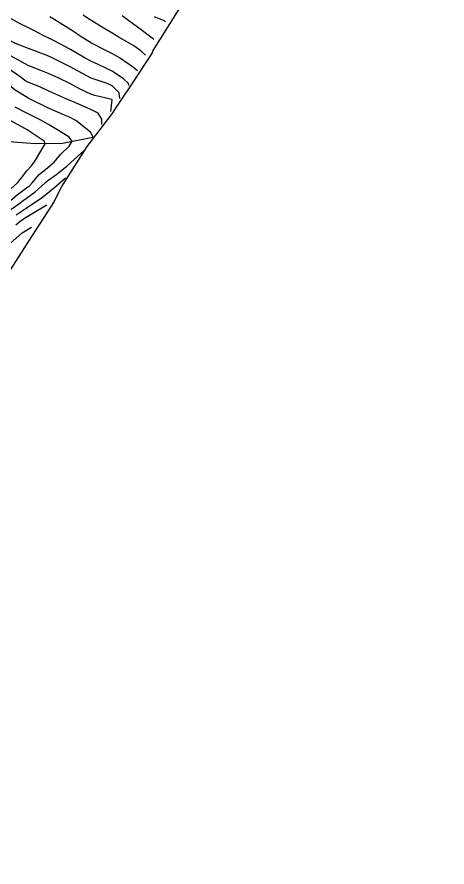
# Model space of a CAD drawing. Header units: metres. Extents: x 318500 to 325275, y 7408834 to 7428799.
# Drawn here: x 323976.2 to 324017.1, y 7419934.8 to 7420015.6 of the extents above; entities that cross this region are included whole.
import ezdxf

# ---------------------------------------------------------------- set-up
doc = ezdxf.new("R2010")
doc.units = ezdxf.units.M
doc.header["$MEASUREMENT"] = 0
for name, color, linetype in [('Area', 45, 'Continuous'), ('Curvas de Nivel 1m', 11, 'Continuous'), ('Curvas de Nivel 5m', 15, 'Continuous'), ('Hidrografia', 140, 'Continuous'), ('Vias Primárias', 230, 'Continuous')]:
    doc.layers.add(name, color=color, linetype=linetype)

msp = doc.modelspace()

# ---------------------------------------------------------------- linework, layer by layer
at = {"layer": 'Area'}
msp.add_lwpolyline([(323991.734, 7420016.561), (323989.105, 7420012.398), (323989.051, 7420012.169), (323987.171, 7420009.33), (323985.941, 7420007.475), (323985.204, 7420006.364), (323982.833, 7420003.253), (323980.439, 7419999.465), (323979.734, 7419998.034), (323977.641, 7419994.801), (323971.766, 7419985.731)], dxfattribs=at)
at = {"layer": 'Curvas de Nivel 1m', "flags": 128}
for points, elevation in [([(323983.42, 7420004.11), (323983.416, 7420004.223), (323983.174, 7420004.63), (323981.781, 7420005.751), (323981.194, 7420006.044), (323980.726, 7420006.235), (323979.207, 7420006.913), (323977.387, 7420007.807), (323977.273, 7420007.861), (323977.221, 7420007.891), (323976.022, 7420008.622), (323975.235, 7420009.291), (323974.484, 7420009.848), (323973.249, 7420010.489), (323972.044, 7420011.092), (323971.264, 7420011.518), (323970.617, 7420011.9), (323969.282, 7420012.708), (323967.485, 7420013.751), (323967.299, 7420013.853), (323967.158, 7420013.942), (323966.08, 7420014.731), (323965.314, 7420015.363), (323965.013, 7420015.671)], 744), ([(323985.12, 7420006.59), (323985.228, 7420007.708), (323985.22, 7420007.726), (323983.598, 7420008.099), (323983.225, 7420008.228), (323982.213, 7420008.729), (323981.235, 7420009.24), (323980.171, 7420009.771), (323979.246, 7420010.183), (323978.622, 7420010.417), (323977.257, 7420010.974), (323975.653, 7420011.834), (323975.273, 7420012.046), (323974.84, 7420012.281), (323973.289, 7420013.114), (323971.874, 7420013.881), (323971.519, 7420014.104), (323971.304, 7420014.276), (323970.402, 7420014.995), (323969.318, 7420015.765)], 746), ([(323985.97, 7420007.83), (323985.894, 7420008.361), (323985.233, 7420009.034), (323984.77, 7420009.241), (323983.329, 7420009.729), (323983.241, 7420009.765), (323983.174, 7420009.799), (323981.256, 7420010.831), (323979.338, 7420011.779), (323979.27, 7420011.813), (323979.217, 7420011.835), (323977.281, 7420012.57), (323976.052, 7420013.065), (323975.294, 7420013.437), (323974.603, 7420013.847), (323973.309, 7420014.78), (323972.688, 7420015.244), (323971.83, 7420015.882)], 747), ([(323986.82, 7420009.07), (323986.788, 7420009.237), (323986.334, 7420009.689), (323985.251, 7420010.425), (323983.923, 7420011.058), (323983.264, 7420011.338), (323982.53, 7420011.741), (323981.281, 7420012.485), (323979.791, 7420013.276), (323979.296, 7420013.518), (323978.748, 7420013.788), (323977.803, 7420014.3), (323977.307, 7420014.555), (323976.451, 7420014.962), (323975.317, 7420015.59)], 748), ([(323987.64, 7420010.44), (323987.256, 7420010.778), (323985.942, 7420011.693), (323985.276, 7420012.074), (323984.563, 7420012.429), (323983.29, 7420013.084), (323982.207, 7420013.746), (323981.67, 7420014.121), (323981.306, 7420014.354), (323979.794, 7420015.297), (323979.318, 7420015.586)], 749), ([(323989.19, 7420013.44), (323989.134, 7420013.489), (323988.913, 7420013.656), (323987.998, 7420014.361), (323987.312, 7420014.868), (323986.832, 7420015.202), (323986.208, 7420015.691)], 751), ([(323990.3, 7420015.11), (323990.128, 7420015.253), (323989.319, 7420015.556), (323989.256, 7420015.588)], 752), ([(323975.193, 7419997.829), (323976.226, 7419998.685), (323977.103, 7419999.329), (323977.379, 7419999.533), (323977.641, 7419999.802), (323978.31, 7420000.604), (323979.132, 7420001.269), (323979.717, 7420001.774), (323980.366, 7420002.55), (323981.155, 7420003.296), (323981.426, 7420003.756), (323981.166, 7420004.166), (323980.148, 7420004.798), (323979.184, 7420005.355), (323978.399, 7420005.792), (323977.199, 7420006.413), (323976.04, 7420006.995)], 743), ([(323975.658, 7419999.268), (323976.256, 7419999.819), (323976.631, 7420000.301), (323977.127, 7420000.956), (323977.532, 7420001.406), (323977.869, 7420001.799), (323978.878, 7420003.505), (323978.795, 7420003.785), (323977.175, 7420004.836), (323975.39, 7420005.837)], 742), ([(323975.623, 7419997.276), (323976.369, 7419997.817), (323976.771, 7419998.127), (323977.088, 7419998.36), (323977.929, 7419998.966), (323978.853, 7419999.784), (323978.982, 7419999.911), (323979.114, 7420000.022), (323979.98, 7420000.629), (323980.964, 7420001.42), (323982.6, 7420002.92)], 744), ([(323976.085, 7419995.82), (323976.625, 7419996.253), (323977.067, 7419996.539), (323978.978, 7419997.68), (323979.02, 7419997.7)], 746), ([(323975.027, 7419993.614), (323976.676, 7419995.068), (323977.58, 7419995.59)], 747)]:
    msp.add_lwpolyline(points, dxfattribs=dict(at, elevation=elevation))
at = {"layer": 'Curvas de Nivel 5m', "flags": 128}
for points, elevation in [([(323984.27, 7420005.35), (323984.267, 7420005.862), (323983.923, 7420006.441), (323983.206, 7420006.796), (323981.408, 7420007.567), (323981.218, 7420007.645), (323980.933, 7420007.763), (323979.227, 7420008.526), (323978.364, 7420008.926), (323977.236, 7420009.376), (323976.957, 7420009.534), (323976.598, 7420009.82), (323975.253, 7420010.725), (323973.367, 7420011.761), (323973.269, 7420011.807), (323973.165, 7420011.862), (323971.285, 7420012.863), (323969.497, 7420013.917), (323969.382, 7420014), (323969.301, 7420014.059), (323968.648, 7420014.586), (323967.317, 7420015.643)], 745), ([(323988.41, 7420011.94), (323987.96, 7420012.35), (323987.287, 7420012.822), (323985.798, 7420013.695), (323985.491, 7420013.887), (323985.303, 7420014.004), (323984.226, 7420014.633), (323983.315, 7420015.194), (323982.987, 7420015.405), (323982.478, 7420015.743)], 750), ([(323976.121, 7419996.768), (323977.076, 7419997.41), (323977.685, 7419997.801), (323978.508, 7419998.369), (323979.096, 7419998.83), (323980.013, 7419999.583), (323980.81, 7420000.3)], 745)]:
    msp.add_lwpolyline(points, dxfattribs=dict(at, elevation=elevation))
at = {"layer": 'Hidrografia', "elevation": 744}
msp.add_lwpolyline([(323983.42, 7420004.11), (323980.525, 7420003.555), (323977.938, 7420003.51), (323975.048, 7420003.754)], dxfattribs=at)
at = {"layer": 'Vias Primárias'}
for points in [[(323415.833, 7419583.302), (323419.047, 7419572.746), (323421.03, 7419562.086), (323421.351, 7419557.374), (323421.618, 7419546.016), (323420.655, 7419534.774), (323419.854, 7419529.552), (323419.495, 7419524.986, 0.238184), (323422.135, 7419522.665), (323425.333, 7419521.775), (323439.384, 7419519.04), (323447.038, 7419517.341, 0.392019), (323449.506, 7419518.783), (323449.894, 7419520.081), (323454.112, 7419536.783), (323456.933, 7419548.508), (323462.14, 7419572.405), (323463.204, 7419579.599, 0.075507), (323463.151, 7419593.445, 0), (323461.926, 7419601.304, 0.173993), (323443.828, 7419629.608, 0.279998), (323404.325, 7419640.182, 0.277838)], [(323934.92, 7420316.776, 0), (323936.242, 7420308.849)], [(323715.644, 7420145.548, 0), (323709.04, 7420132.939)], [(323939.281, 7420278.615, 0), (323933.27, 7420270.921)], [(323836.404, 7420021.217), (323839.692, 7420014.547, -0.172492), (323840.737, 7420005.613, 0), (323839.679, 7420000.995, -0.226003), (323822.498, 7419987.869), (323816.045, 7419986.261), (323809.838, 7419985.761), (323797.857, 7419985.557), (323783.43, 7419986.553), (323778.024, 7419986.103, 0.920221), (323778.024, 7419984.652), (323787.034, 7419982.652), (323805.471, 7419977.44), (323826.967, 7419970.976), (323850.367, 7419962.962), (323868.105, 7419955.747), (323881.534, 7419947.778), (323892.006, 7419939.962), (323903.28, 7419930.644), (323910.885, 7419924.39)], [(323831.088, 7420001.787, 0), (323833.844, 7420008.443, 0.220888)]]:
    msp.add_lwpolyline(points, format="xyb", dxfattribs=at)

doc.saveas('drawing.dxf')
